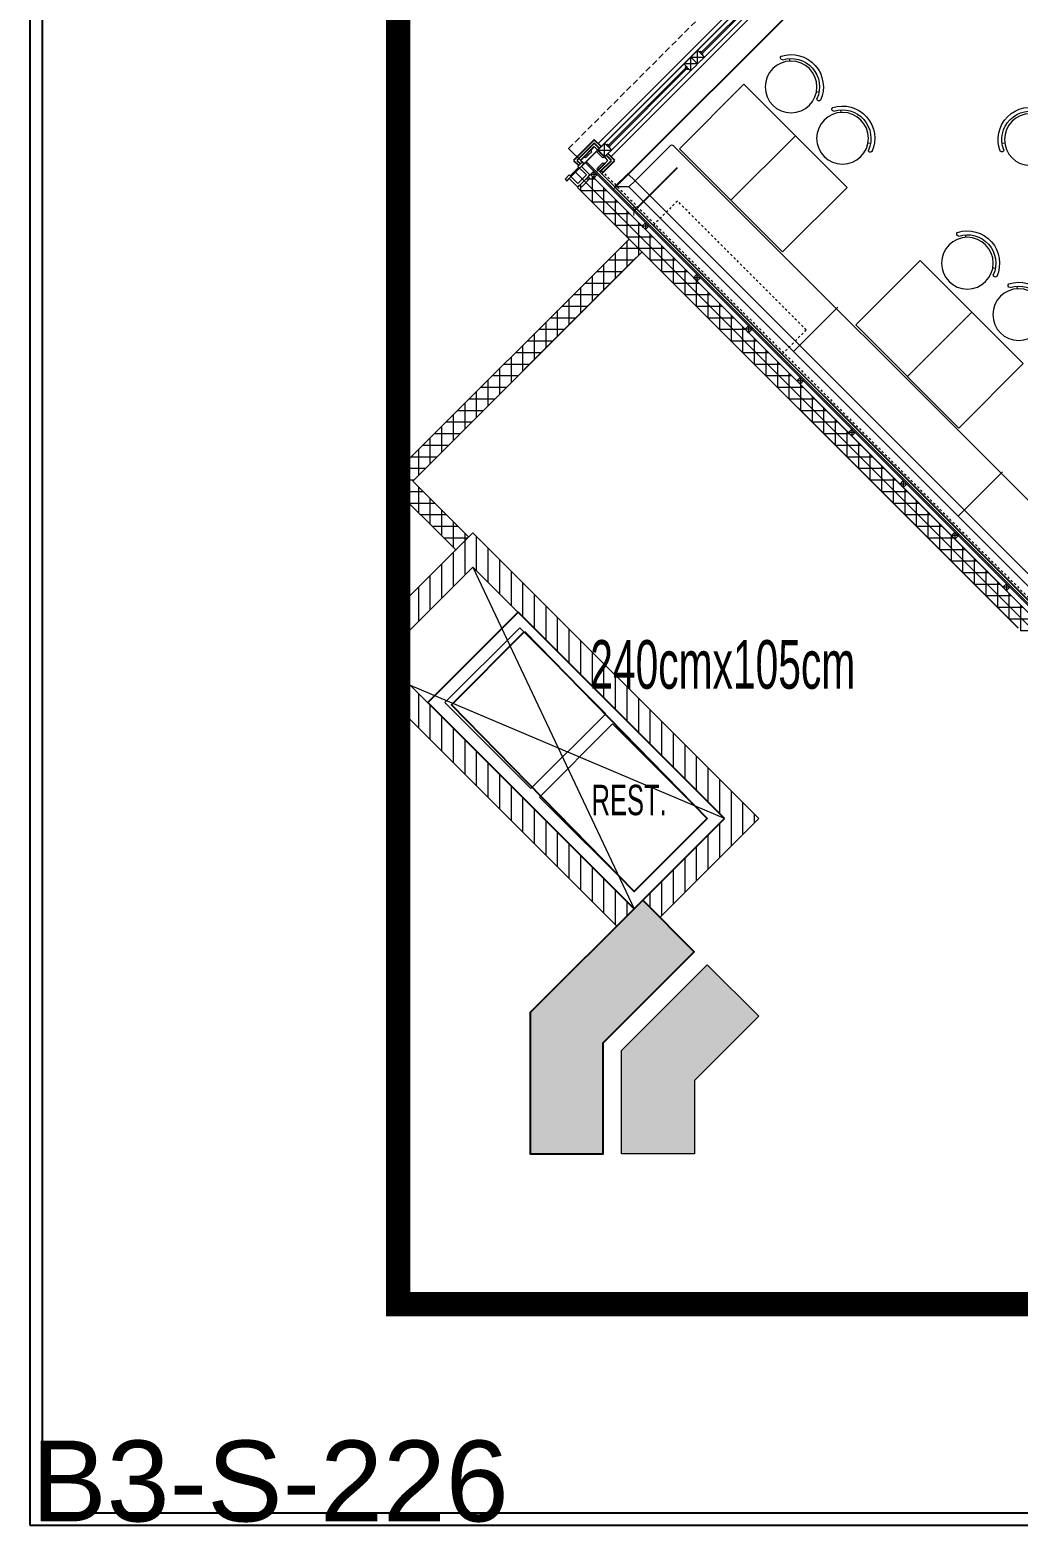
# Model space of a CAD drawing. Header units: millimetres. Extents: x 4459 to 18299, y -2909 to 3305.
# Drawn here: x 4707 to 5520, y 186 to 1416 of the extents above; entities that cross this region are included whole.
import ezdxf
from ezdxf.enums import TextEntityAlignment as Align
from ezdxf.xclip import XClip

# ---------------------------------------------------------------- set-up
doc = ezdxf.new("R2010")
doc.units = ezdxf.units.MM
doc.header["$LTSCALE"] = 5
doc.header["$XCLIPFRAME"] = 0
for name, pattern in [('CENTER2', [1.125, 0.75, -0.125, 0.125, -0.125]), ('Dash', [0.25, 0.125, -0.125]), ('DASHED', [0.75, 0.5, -0.25])]:
    doc.linetypes.add(name, pattern=pattern)
doc.layers.get('Defpoints').update_dxf_attribs({"lineweight": 9})
for name, color, linetype, lineweight in [('141125_RT1$0$LP-CONCRETE', 4, 'Continuous', 15), ('141125_RT1$0$LP-CONCRETE_HATCH', 251, 'Continuous', 9), ('141125_RT1$0$LP-SHAFT', 7, 'Continuous', 9), ('141125_RT1$0$LP-SHOPFRONT', 230, 'Continuous', 9), ('141125_RT1$0$LP-WALL', 3, 'Continuous', 15), ('141125_RT1$0$LP-WINDOW', 6, 'Continuous', 0), ('2DSOUTH-DUVAR', 3, 'Continuous', 0), ('2DTARAMA-DUVAR', 250, 'Continuous', 0), ('LP-AREA_POLYLINE', 7, 'Continuous', 5), ('no3_ahsap gorunus arka ince', 53, 'Continuous', 5), ('no3_ahsap kesit on', 40, 'Continuous', 20), ('no3_ahşap gorunus on kalın', 34, 'Continuous', 20), ('no3_alçıpan kesit', 210, 'Continuous', 20), ('no3_cam kesit arka', 141, 'Continuous', 9), ('no3_duvar kaplama', 8, 'Continuous', 9), ('no3_duvar ytong', 101, 'Continuous', 20), ('no3_kutuprofil kesit', 74, 'Continuous', 18), ('no3_mermer gorunus on', 31, 'Continuous', 15), ('no3_sandalye masa', 202, 'Continuous', 15), ('no3_ölçü tefriş', 252, 'Continuous', 0)]:
    doc.layers.add(name, color=color, linetype=linetype, lineweight=lineweight)
for name, color, linetype in [('2DSAFT', 7, 'Continuous'), ('2DYAZI_1_200', 212, 'Continuous'), ('I-Wall-Full-N', 5, 'Continuous'), ('I-Wall-wainscotting', 1, 'CENTER2'), ('LP-DIMENSION_INT_100', 51, 'Continuous'), ('LP-TAG', 7, 'Continuous'), ('LP-UNIT_LINE', 170, 'Continuous')]:
    doc.layers.add(name, color=color, linetype=linetype)
doc.styles.add('ROMANSTW', font='georgia.ttf')
doc.styles.get("Standard").update_dxf_attribs({"font": 'arial.ttf'})
doc.styles.add('yazi', font='arial.ttf', dxfattribs={"width": 0.6})
doc.dimstyles.new('M1', dxfattribs={"dimtxt": 11, "dimasz": 5, "dimexe": 2, "dimexo": 5, "dimgap": 3, "dimtad": 1, "dimdec": 1, "dimzin": 12, "dimdsep": 46, "dimtxsty": 'ROMANSTW', "dimblk": 'ARCHTICK', "dimcen": 0.09, "dimse1": 1, "dimse2": 1, "dimclrd": 251, "dimclre": 251, "dimclrt": 1, "dimadec": 0, "dimazin": 0, "dimtfac": 1, "dimtdec": 1, "dimtix": 1, "dimtmove": 0, "dimatfit": 3, "dimldrblk": 'ARCHTICK', "dimfxl": 1, "dimtolj": 1, "dimtzin": 0, "dimarcsym": 0})
pattern_1 = [(90, (18009.3265, -2954.736), (-9.525, 2e-15), [])]

# ---------------------------------------------------------------- blocks, each defined once
blk = doc.blocks.new('sand3 utr')
at = {"layer": 'no3_sandalye masa', "ltscale": 50}
for p, q in [((98898.1, -13716.7), (98900, -13715.3)), ((98938.2, -13716.7), (98936.4, -13715.3))]:
    blk.add_line(p, q, dxfattribs=at)
blk.add_circle((98918.2, -13701.2), 23, dxfattribs=at)
for centre, radius, start, end in [((98893.7, -13712.7), 1.82, 42.0692, 185.739), ((98918.2, -13701.2), 28.7, 203.9041, 336.0959), ((98918.2, -13701.2), 25.3, 203.9041, 336.0959), ((98942.6, -13712.7), 1.82, 354.261, 137.9308)]:
    blk.add_arc(centre, radius, start, end, dxfattribs=at)
blk = doc.blocks.new('rafine sandalye 2 turkıs')
at = {"color": 6, "ltscale": 12, "xscale": -1, "rotation": 176.9426487830267}
blk.add_blockref('sand3 utr', (-87719.4, -7194), dxfattribs=at)
blk = doc.blocks.new('141111')
at = {"layer": 'no3_mermer gorunus on'}
for p, q in [((14817.1, -7089.2), (14764, -7142.2)), ((14962.1, -7234.2), (14909.1, -7287.2)), ((15107.1, -7379.2), (15054.1, -7432.2)), ((15252.1, -7524.2), (15199.1, -7577.2)), ((15397.1, -7669.2), (15344.1, -7722.3))]:
    blk.add_line(p, q, dxfattribs=at)
for points in [[(14721.6, -7099.8), (14806.4, -7184.6), (14859.5, -7131.6), (14774.7, -7046.8)], [(14866.7, -7244.8), (14951.5, -7329.6), (15004.5, -7276.6), (14919.7, -7191.8)], [(15011.7, -7389.8), (15096.5, -7474.6), (15149.5, -7421.6), (15064.7, -7336.8)], [(15156.7, -7534.8), (15241.5, -7619.6), (15294.5, -7566.6), (15209.7, -7481.8)], [(15301.7, -7679.9), (15386.5, -7764.7), (15439.5, -7711.6), (15354.7, -7626.8)]]:
    blk.add_lwpolyline(points, close=True, dxfattribs=at)
at = {"layer": 'no3_sandalye masa'}
for p, q in [((14685.1, -7126.3), (14713.8, -7097.7)), ((14717.1, -7097.7), (15390.5, -7771.1)), ((14679.2, -7120.4), (14668.3, -7131.3)), ((14685.1, -7126.3), (14679.2, -7120.4)), ((14668.3, -7131.3, 0), (15356.9, -7819.9, 0)), ((14680.1, -7131.3), (14668.3, -7131.3)), ((14685.1, -7126.3), (14680.1, -7131.3)), ((14680.1, -7131.3), (15356.9, -7808.1)), ((14685.1, -7126.3), (15361.9, -7803.1)), ((14852, -7230.2), (14815.4, -7266.7)), ((14987.3, -7365.5), (14950.8, -7402)), ((15122.7, -7500.9), (15086.2, -7537.4)), ((15258, -7636.2), (15221.5, -7672.8)), ((15361.9, -7803.1), (15390.5, -7774.4)), ((15361.9, -7803.1), (15356.9, -7808.1)), ((15356.9, -7808.1), (15356.9, -7819.9)), ((15367.8, -7809), (15356.9, -7819.9)), ((15361.9, -7803.1), (15367.8, -7809))]:
    blk.add_line(p, q, dxfattribs=at)
for centre, start, end in [((14715.4, -7099.3), 45, 135), ((15388.9, -7772.8), 315, 45)]:
    blk.add_arc(centre, 2.38, start, end, dxfattribs=at)
at = {"layer": 'no3_duvar kaplama', "xscale": 0.925013155566611, "yscale": 0.925013155566611, "zscale": 0.925013155566611, "rotation": 314.6089864763287}
for p in [(6357.4, -72.9), (6399.7, -115.2), (6502.4, -217.9), (6544.7, -260.2), (6647.5, -362.9), (6689.7, -405.2), (6792.5, -508), (6834.8, -550.2), (6937.5, -653), (6979.8, -695.3)]:
    blk.add_blockref('rafine sandalye 2 turkıs', p, dxfattribs=at)
blk = doc.blocks.new('_ArchTick')
at = {"color": 0, "linetype": 'ByBlock', "const_width": 0.15}
blk.add_lwpolyline([(-0.5, -0.5), (0.5, 0.5)], dxfattribs=at)
blk = doc.blocks.new('*D152')
at = {"layer": 'Defpoints', "color": 0, "transparency": 16777216}
for p in [(5476.4, 1615.2), (5165.5, 1304.3), (5185.9, 1283.9)]:
    blk.add_point(p, dxfattribs=at)
at = {"layer": 'no3_ölçü tefriş', "color": 251, "lineweight": -2, "transparency": 16777216}
blk.add_line((5493.2, 1591.3), (5189.4, 1287.5), dxfattribs=at)
at = {"layer": 'no3_ölçü tefriş', "color": 251, "transparency": 16777216}
for points in [[(5492.6, 1591.9), (5493.8, 1590.7), (5496.8, 1594.8)], [(5188.9, 1288.1), (5190, 1286.9), (5185.9, 1283.9)]]:
    blk.add_solid(points, dxfattribs=at)
at = {"layer": 'no3_ölçü tefriş', "color": 1, "transparency": 16777216, "insert": (5334.3, 1446.4), "char_height": 11, "attachment_point": 5, "rotation": 45.0009, "style": 'ROMANSTW'}
blk.add_mtext('\\A1;439.6', dxfattribs=at)
blk = doc.blocks.new('s42')
at = {"layer": 'no3_duvar kaplama', "xscale": -0.9250131555666111, "yscale": 0.9250131555666113, "zscale": 0.9250131555666113, "rotation": 266.9693873691843}
blk.add_blockref('rafine sandalye 2 turkıs', (15457.9, -17304.7), dxfattribs=at)
blk = doc.blocks.new('mgdlkgm')
at = {"layer": '141125_RT1$0$LP-CONCRETE_HATCH'}
for points in [[(61025.6, -8581.2), (61068, -8623.7), (60993.1, -8698.6), (60993.1, -8789.8), (60933.1, -8789.8), (60933.1, -8673.7)], [(61078.6, -8634.3), (61121, -8676.7), (61068.1, -8729.6), (61068.1, -8789.8), (61008.1, -8789.8), (61008.1, -8704.8)]]:
    blk.add_hatch(color=256, dxfattribs=at).paths.add_polyline_path(points)
at = {"layer": '141125_RT1$0$LP-CONCRETE', "elevation": 0}
blk.add_lwpolyline([(61025.6, -8581.2), (61068, -8623.7), (60993.1, -8698.6), (60993.1, -8789.8), (60933.1, -8789.8), (60933.1, -8673.7)], close=True, dxfattribs=at)
at = {"layer": '141125_RT1$0$LP-CONCRETE'}
blk.add_lwpolyline([(61078.6, -8634.3), (61121, -8676.7), (61068.1, -8729.6), (61068.1, -8789.8), (61008.1, -8789.8), (61008.1, -8704.8)], close=True, dxfattribs=at)
blk = doc.blocks.new('TAG')
at = {"layer": 'LP-TAG'}
for tag, p in [('NAME', (13432.1, -17498.5)), ('AREA', (13432.1, -17612.6))]:
    blk.add_attdef(tag, p, '', height=75, dxfattribs=at)
blk = doc.blocks.new('A$C25195F0E')
at = {"layer": 'LP-AREA_POLYLINE', "elevation": 0}
blk.add_lwpolyline([(1241.3, 1481.8), (1740.6, 982.4), (1740.6, -260.5, 0.060132), (1740.6, -260.5), (1740.6, -260.5), (1740.6, -260.5), (1740.6, -260.5), (1740.6, -260.5), (1740.6, -260.5), (1740.6, -260.5), (1740.6, -260.5), (1740.6, -260.5, 0.142516), (363.9, -881.8), (-329.2, -187.7), (-378.7, -138.2)], format="xyb", close=True, dxfattribs=at)
blk = doc.blocks.new('141125_RT1$0$DWP - 1')
at = {"layer": '141125_RT1$0$LP-SHOPFRONT'}
for p, q in [((60007, -38161), (60107, -38161)), ((60057, -38151), (60057, -38151))]:
    blk.add_line(p, q, dxfattribs=at)
at = {"layer": '141125_RT1$0$LP-SHOPFRONT', "flags": 128}
blk.add_lwpolyline([(59957, -38151), (59957, -38171), (60007, -38171), (60007, -38071), (60107, -38071), (60107, -38171), (60157, -38171), (60157, -38151), (60127, -38151), (60127, -38051), (60107, -38051), (60107, -38031), (60007, -38031), (60007, -38051), (59987, -38051), (59987, -38151), (59957, -38151)], dxfattribs=at)
blk = doc.blocks.new('plan3')
at = {"layer": '2DTARAMA-DUVAR', "ltscale": 0.01}
h = blk.add_hatch(dxfattribs=at)
h.set_pattern_fill('ANSI37', color=253, scale=3, angle=45)
h.set_pattern_definition([(90, (18009.3265, -2954.736), (-9.525, 2e-15), []), (180, (18009.3265, -2954.736), (-2e-15, -9.525), [])])
h.paths.add_polyline_path([(25512.6, -7487.7), (25523.2, -7477.1), (25160.8, -7114.7), (25150.2, -7125.3), (25192.6, -7167.7), (24993.5, -7366.9), (25050.1, -7423.4), (25060.7, -7412.8), (25014.7, -7366.9), (25203.3, -7178.3)])
h.paths.add_polyline_path([(25523.3, -7477), (25512.6, -7487.6), (25872.4, -7847), (25883.7, -7837.4)])
at = {"layer": '2DTARAMA-DUVAR'}
h = blk.add_hatch(dxfattribs=at)
h.set_pattern_fill('ANSI31', color=253, scale=3, angle=45)
h.set_pattern_definition(pattern_1)
h.paths.add_polyline_path([(25002.8, -7470.7), (25002.8, -7499), (25064.2, -7437.6), (25271, -7644.4), (25203.9, -7711.6), (25218, -7725.7), (25299.3, -7644.4), (25064.2, -7409.3)])
h = blk.add_hatch(dxfattribs=at)
h.set_pattern_fill('ANSI31', color=253, scale=3, angle=45)
h.set_pattern_definition(pattern_1)
h.paths.add_polyline_path([(25002.8, -7524.7), (25002.8, -7552.9), (25182.6, -7732.8), (25196.8, -7718.7)])
at = {"layer": '141125_RT1$0$LP-SHAFT', "elevation": 0}
blk.add_lwpolyline([(25064.2, -7437.6), (25196.8, -7718.7)], dxfattribs=at)
for points in [[(25041.2, -7548.9), (25111.9, -7619.7), (25173.6, -7558.3), (25102.9, -7487.6)], [(25119, -7626.7), (25196.8, -7704.5), (25256.9, -7644.4), (25179.1, -7566.6)]]:
    blk.add_lwpolyline(points, close=True, dxfattribs=at)
at = {"layer": '141125_RT1$0$LP-SHAFT'}
blk.add_lwpolyline([(25271, -7644.4), (25012.9, -7534.8)], dxfattribs=at)
at = {"layer": '141125_RT1$0$LP-WALL'}
for p, q in [((25503.8, -7457.6), (25160.8, -7114.7)), ((25512.6, -7487.6), (25150.2, -7125.3)), ((25014.7, -7366.9), (25198.5, -7183)), ((25060.7, -7412.8), (25018.2, -7370.4))]:
    blk.add_line(p, q, dxfattribs=at)
blk.add_lwpolyline([(25050.1, -7423.4), (24993.5, -7366.9), (25191.5, -7168.9)], dxfattribs=at)
at = {"layer": '141125_RT1$0$LP-WALL', "elevation": 0}
for points in [[(25218, -7725.7), (25299.3, -7644.4), (25064.2, -7409.3), (25002.8, -7470.7)], [(25203.9, -7711.6), (25271, -7644.4), (25064.2, -7437.6), (25002.8, -7499)], [(25002.8, -7524.7), (25196.8, -7718.7)], [(25002.8, -7552.9), (25182.6, -7732.8)]]:
    blk.add_lwpolyline(points, dxfattribs=at)
at = {"layer": '141125_RT1$0$LP-WINDOW', "extrusion": (0, 0, -1)}
blk.add_line((25143.4, -7117.9), (25156.1, -7105.2), dxfattribs=at)
at = {"layer": '2DSAFT', "flags": 128}
blk.add_lwpolyline([(25271, -7644.4), (25101.3, -7474.7), (25027.1, -7548.9), (25196.8, -7718.7)], close=True, dxfattribs=at)
at = {"layer": '2DSAFT', "color": 1, "flags": 128}
blk.add_lwpolyline([(25106.6, -7490.6), (25256.9, -7644.4), (25196.8, -7704.5), (25046.5, -7550.7)], close=True, dxfattribs=at)
at = {"layer": '2DSOUTH-DUVAR'}
for p, q in [((25150.2, -7125.3), (25160.8, -7114.7)), ((25160.8, -7114.7), (25523.2, -7477.1)), ((25150.2, -7125.3), (25512.6, -7487.7)), ((25192.6, -7167.7), (24993.5, -7366.9)), ((25203.3, -7178.3), (25014.7, -7366.9)), ((24993.5, -7366.9), (25050.1, -7423.4)), ((25014.7, -7366.9), (25060.7, -7412.8)), ((25064.2, -7409.3), (25002.8, -7470.7)), ((25299.3, -7644.4), (25064.2, -7409.3)), ((25064.2, -7437.6), (25002.8, -7499)), ((25271, -7644.4), (25064.2, -7437.6)), ((25002.8, -7524.7), (25196.8, -7718.7)), ((25002.8, -7552.9), (25182.6, -7732.8)), ((25203.9, -7711.6), (25271, -7644.4)), ((25218, -7725.7), (25299.3, -7644.4))]:
    blk.add_line(p, q, dxfattribs=at)
at = {"layer": 'I-Wall-Full-N', "color": 1, "ltscale": 10}
blk.add_line((25167.3, -7111, 0), (25173.2, -7105.1, 0), dxfattribs=at)
at = {"layer": 'I-Wall-wainscotting', "color": 1, "ltscale": 10}
for p, q in [((25153.7, -7101.9, 0), (25164, -7091.7, 0)), ((25166.1, -7093.8, 0), (25173.2, -7100.8, 0))]:
    blk.add_line(p, q, dxfattribs=at)
at = {"layer": 'I-Wall-wainscotting', "color": 1, "ltscale": 10, "elevation": 0}
for points in [[(25169.6, -7091.7), (25164, -7086), (25147, -7103), (25151.3, -7107.2)], [(25168.2, -7093.1), (25164, -7088.8), (25149.8, -7103), (25152.7, -7105.8)], [(25168.7, -7112.4), (25178.1, -7103), (25173.9, -7098.7)], [(25170.1, -7113.8), (25181, -7103), (25175.3, -7097.3)]]:
    blk.add_lwpolyline(points, dxfattribs=at)
at = {"layer": 'LP-DIMENSION_INT_100', "color": 0, "elevation": 0}
blk.add_lwpolyline([(25203.9, -7711.6), (25111.4, -7804), (25111.4, -7920.1), (25171.4, -7920.1), (25171.4, -7828.9), (25246.3, -7754), (25203.9, -7711.6)], dxfattribs=at)
at = {"layer": 'LP-UNIT_LINE', "color": 252, "lineweight": 100, "ltscale": 0.1, "const_width": 20, "elevation": 0}
blk.add_lwpolyline([(27603.2, -5413.9), (27603.2, -8043.8), (25002.8, -8043.8), (25002.8, -5413.9)], close=True, dxfattribs=at)
at = {"layer": 'no3_ahsap gorunus arka ince', "linetype": 'DASHED', "ltscale": 2, "elevation": 0}
blk.add_lwpolyline([(25142.9, -7093.2), (26763, -5473.1), (27270.2, -5980.3)], dxfattribs=at)
at = {"layer": 'no3_ahsap kesit on'}
blk.add_line((25177.8, -7094.8, 0), (25175.3, -7097.3, 0), dxfattribs=at)
at = {"layer": 'no3_ahsap kesit on', "ltscale": 10}
blk.add_line((25166.2, -7109.9), (25889.1, -7832.8), dxfattribs=at)
at = {"layer": 'no3_ahsap kesit on', "elevation": 0}
for points in [[(25237.6, -7023.7), (25242.9, -7018.4)], [(25242.9, -7018.4), (25243.3, -7018.7), (25244, -7018), (25243.7, -7017.7)], [(25243.3, -7018.7), (25243.3, -7029.3)], [(25249.3, -7023.3), (25254.6, -7018), (25249, -7012.3), (25243.7, -7017.7)], [(25249, -7023), (25249, -7012.3), (25243.7, -7017.7)], [(25243.7, -7018.4), (25248.6, -7023.3)], [(25243.7, -7018.4), (25248.6, -7023.3)], [(25244, -7018), (25254.6, -7018)], [(25248.6, -7024), (25243.3, -7029.3), (25237.6, -7023.7)], [(25248.2, -7023.7), (25237.6, -7023.7)], [(25248.6, -7024), (25248.2, -7023.7), (25249, -7023), (25249.3, -7023.3)], [(25172.1, -7089.2), (25166.8, -7094.5), (25172.5, -7100.1), (25172.5, -7089.5)], [(25172.1, -7089.2), (25166.8, -7094.5), (25177.4, -7094.5)], [(25172.8, -7089.2), (25172.5, -7089.5), (25172.1, -7089.2)], [(25177.8, -7094.1), (25172.8, -7089.2)], [(25177.8, -7094.1), (25177.4, -7094.5), (25177.8, -7094.8)], [(25178.1, -7094.5), (25178.1, -7094.5), (25178.1, -7094.5)], [(25172.5, -7100.1), (25175.3, -7097.3)]]:
    blk.add_lwpolyline(points, dxfattribs=at)
at = {"layer": 'no3_ahsap kesit on', "ltscale": 10, "elevation": 0}
for points in [[(25168.6, -7107.6), (25171.1, -7105.1, 0.414214), (25173.2, -7105.1), (25175.3, -7103), (25173.2, -7100.8, 0.414214), (25171.1, -7100.8), (25166.1, -7095.9, 0.414214), (25166.1, -7093.8), (25164, -7091.7), (25161.9, -7093.8, 0.414214), (25161.9, -7095.9), (25159.4, -7098.4)], [(25155.8, -7105.5, -0.190036), (25154.8, -7105.1), (25152.7, -7103), (25154.8, -7100.8, -0.414214), (25156.9, -7100.8), (25159.4, -7098.4)], [(25168.6, -7107.6), (25166.1, -7110, -0.414214), (25166.1, -7112.2), (25165.9, -7112.4)], [(25161.9, -7110, -0.000676), (25161.9, -7110)]]:
    blk.add_lwpolyline(points, format="xyb", dxfattribs=at)
at = {"layer": 'no3_ahsap kesit on'}
for centre, start, end in [((25251.4, -7014.8, 0), 45, 135), ((25252.1, -7015.5, 0), 315, 45), ((25240.1, -7026.1, 0), 135, 225), ((25240.8, -7026.8, 0), 225, 315), ((25175, -7091.3, 0), 45, 135), ((25175.7, -7092, 0), 315, 45)]:
    blk.add_arc(centre, 1.27, start, end, dxfattribs=at)
at = {"layer": 'no3_ahşap gorunus on kalın'}
for p, q in [((25314.1, -6947.2), (25251.8, -7009.5)), ((25254.6, -7018), (25319.8, -6952.8)), ((25237.6, -7023.7, 0), (25175.3, -7086)), ((25178.1, -7094.5), (25243.3, -7029.3, 0))]:
    blk.add_line(p, q, dxfattribs=at)
at = {"layer": 'no3_ahşap gorunus on kalın', "linetype": 'Dash', "lineweight": 9, "ltscale": 3}
blk.add_line((25167.3, -7108.8), (25890.2, -7831.7), dxfattribs=at)
at = {"layer": 'no3_ahşap gorunus on kalın', "elevation": 0}
for points in [[(25167.2, -7089.2), (25470.3, -6786.1)], [(25177.8, -7099.8), (25480.9, -6796.7)]]:
    blk.add_lwpolyline(points, dxfattribs=at)
at = {"layer": 'no3_ahşap gorunus on kalın', "linetype": 'Dash', "lineweight": 9, "ltscale": 3, "elevation": 0}
blk.add_lwpolyline([(25318.6, -7262.3), (25338.4, -7242.5), (25232.4, -7136.4), (25212.6, -7156.2), (25318.6, -7262.3)], dxfattribs=at)
at = {"layer": 'no3_alçıpan kesit', "lineweight": 9}
for p, q in [((25156.6, -7104.8), (25526.1, -7474.2)), ((25157.4, -7103.9), (25526.9, -7473.4))]:
    blk.add_line(p, q, dxfattribs=at)
at = {"layer": 'no3_cam kesit arka'}
for p, q in [((25316.6, -6949.7, 0), (25251.4, -7014.8, 0)), ((25317.3, -6950.4, 0), (25252.1, -7015.5, 0)), ((25240.1, -7026.1, 0), (25175, -7091.3, 0)), ((25240.8, -7026.8, 0), (25175.7, -7092, 0))]:
    blk.add_line(p, q, dxfattribs=at)
at = {"layer": 'no3_duvar ytong'}
blk.add_line((25163.7, -7111.8), (25160.5, -7115), dxfattribs=at)
at = {"layer": 'no3_kutuprofil kesit', "elevation": 0}
for points in [[(25163.7, -7111.8), (25166.5, -7114.7), (25163.7, -7117.5), (25160.8, -7114.7), (25163.7, -7111.8), (25163.7, -7117.5), (25166.5, -7114.7), (25160.8, -7114.7)], [(25206.1, -7154.3), (25208.9, -7157.1), (25206.1, -7159.9), (25203.2, -7157.1), (25206.1, -7154.3), (25206.1, -7159.9), (25208.9, -7157.1), (25203.2, -7157.1)], [(25248.5, -7196.7), (25251.3, -7199.5), (25248.5, -7202.3), (25245.7, -7199.5), (25248.5, -7196.7), (25248.5, -7202.3), (25251.3, -7199.5), (25245.7, -7199.5)], [(25290.9, -7239.1), (25293.8, -7241.9), (25290.9, -7244.8), (25288.1, -7241.9), (25290.9, -7239.1), (25290.9, -7244.8), (25293.8, -7241.9), (25288.1, -7241.9)], [(25333.4, -7281.5), (25336.2, -7284.4), (25333.4, -7287.2), (25330.5, -7284.4), (25333.4, -7281.5), (25333.4, -7287.2), (25336.2, -7284.4), (25330.5, -7284.4)], [(25375.8, -7324), (25378.6, -7326.8), (25375.8, -7329.6), (25373, -7326.8), (25375.8, -7324), (25375.8, -7329.6), (25378.6, -7326.8), (25373, -7326.8)], [(25418.2, -7366.4), (25421, -7369.2), (25418.2, -7372), (25415.4, -7369.2), (25418.2, -7366.4), (25418.2, -7372), (25421, -7369.2), (25415.4, -7369.2)], [(25460.6, -7408.8), (25463.5, -7411.6), (25460.6, -7414.5), (25457.8, -7411.6), (25460.6, -7408.8), (25460.6, -7414.5), (25463.5, -7411.6), (25457.8, -7411.6)], [(25503.1, -7451.2), (25505.9, -7454.1), (25503.1, -7456.9), (25500.2, -7454.1), (25503.1, -7451.2), (25503.1, -7456.9), (25505.9, -7454.1), (25500.2, -7454.1)]]:
    blk.add_lwpolyline(points, dxfattribs=at)
at = {"layer": 'no3_ölçü tefriş', "elevation": 0}
blk.add_lwpolyline([(25154.8, -7105.1), (25142.8, -7093.1)], dxfattribs=at)
at = {"xscale": 0.09999999999999996, "yscale": 0.09999999999999996, "zscale": 0.09999999999999996, "rotation": 224.9999999999854}
blk.add_blockref('141125_RT1$0$DWP - 1', (32092.8, -5563.9), dxfattribs=at)
at = {"layer": 'LP-DIMENSION_INT_100', "color": 0}
ref = blk.add_blockref('mgdlkgm', (-35821.7, 869.7), dxfattribs=at)
XClip(ref).set_block_clipping_path([(60824.4977743, -8839.7825836436), (63440.4846377529, -6283.5459224874)])
at = {"layer": 'LP-TAG'}
ref = blk.add_blockref('TAG', (12783.3, 7303), dxfattribs=dict(at, xscale=0.887249999999767, yscale=0.887249999999767, zscale=0.887249999999767))
XClip(ref).set_block_clipping_path([(13772.2986736859, -17214.0191820838), (16720.7200469781, -14332.9409502924)])
ref.add_auto_attribs({'NAME': 'B3-S-226'})
at = {"layer": 'no3_ahşap gorunus on kalın'}
ref = blk.add_blockref('A$C25195F0E', (25527.4, -6974.4), dxfattribs=at)
XClip(ref).set_block_clipping_path([(-524.5749777342, -995.7045508397), (2091.4118857187, 1560.5321103166)])
at = {"layer": '2DYAZI_1_200', "style": 'yazi', "width": 0.6}
for s, height, p in [('240cmx105cm', 40, (25269.7, -7537.6)), ('REST.', 25, (25192.7, -7641.6))]:
    blk.add_text(s, height=height, rotation=0.0001, dxfattribs=at).set_placement(p, align=Align.CENTER)

msp = doc.modelspace()

# ---------------------------------------------------------------- linework, layer by layer
for points in [[(4706.95, 185.99), (8821.95, 185.99), (8821.95, 3125.99), (4706.95, 3125.99)], [(4716.95, 195.99), (8811.95, 195.99), (8811.95, 3115.99), (4716.95, 3115.99)]]:
    msp.add_lwpolyline(points, close=True)
at = {"layer": 'LP-DIMENSION_INT_100', "color": 251}
msp.add_line((5203.63, 1266.72), (5239.56, 1302.65), dxfattribs=at)
at = {"layer": 'no3_duvar ytong'}
msp.add_line((5479.53, 1622.59), (5160.56, 1303.61), dxfattribs=at)

# ---------------------------------------------------------------- block references
msp.add_blockref('plan3', (-19992.84, 8411.55))
at = {"layer": 'LP-DIMENSION_INT_100', "color": 2}
msp.add_blockref('141111', (-9480.41, 8417.97), dxfattribs=at)
at = {"layer": 'LP-DIMENSION_INT_100', "color": 251, "xscale": 4.999999999999999, "yscale": 4.999999999999999, "zscale": 4.999999999999999, "rotation": 225.0000698550968}
msp.add_blockref('_ArchTick', (5203.63, 1266.72), dxfattribs=at)
at = {"layer": 'no3_ölçü tefriş', "xscale": -1, "rotation": 315.0000000000005}
msp.add_blockref('s42', (22237.61, -6225.78), dxfattribs=at)

# ---------------------------------------------------------------- dimensions: what is measured, and where the dimension line sits
at = {"layer": 'no3_ölçü tefriş'}
dim = msp.add_aligned_dim(p1=(5476.37, 1615.2), p2=(5165.51, 1304.32), distance=28.84, dimstyle='M1', override={"dimclrt": 1}, dxfattribs=at)
dim.commit()
dim.dimension.update_dxf_attribs({"geometry": '*D152', "text_midpoint": (5334.29, 1446.41)})

doc.saveas('drawing.dxf')
